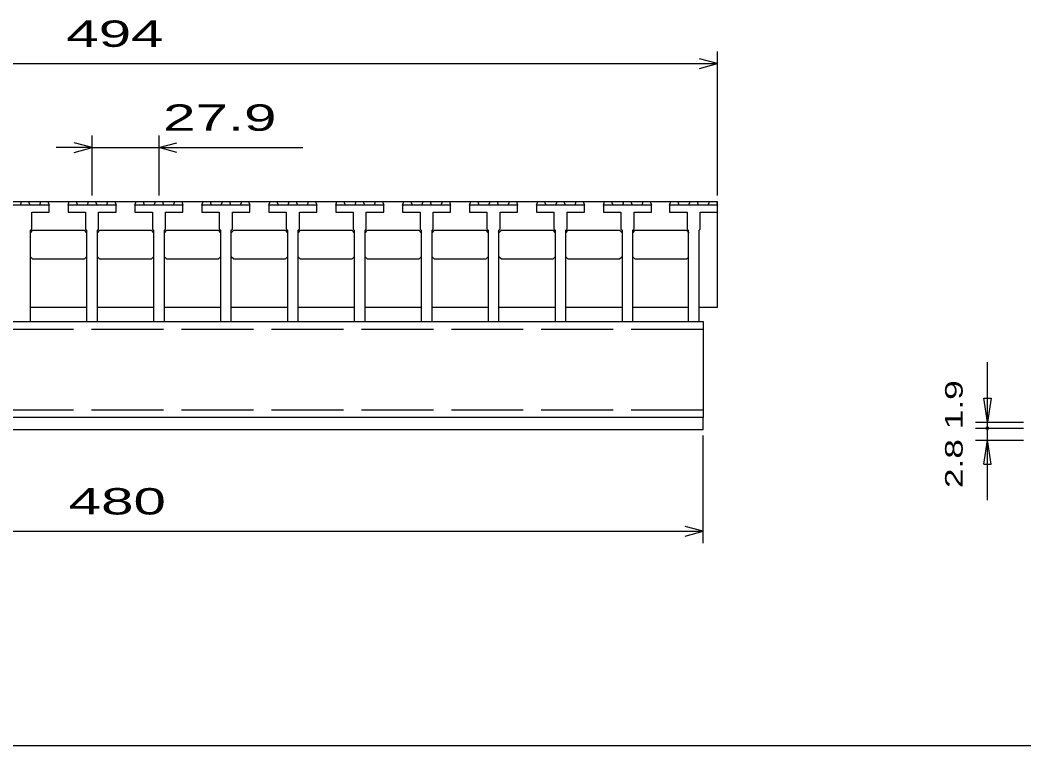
# Model space of a CAD drawing. Units: millimetres, scale not verified. Extents: x -910 to 868, y -641 to 524.
# Drawn here: x -468.8 to -50.3, y -575.8 to -273.1 of the extents above; entities that cross this region are included whole.
import ezdxf
from ezdxf.enums import TextEntityAlignment as Align

# ---------------------------------------------------------------- set-up
doc = ezdxf.new("R2010")
doc.units = ezdxf.units.MM
doc.header["$LTSCALE"] = 5
doc.linetypes.add('DASHED', pattern=[7.5, 6, -1.5])
for name, color, linetype, lineweight in [('0_2', 150, 'Continuous', 25), ('16', 3, 'Continuous', 25), ('22', 2, 'Continuous', 25), ('32', 4, 'Continuous', 25)]:
    doc.layers.add(name, color=color, linetype=linetype, lineweight=lineweight)
doc.styles.add('ベクトル', font='')
doc.styles.get('ベクトル').set_extended_font_data('ベクトル')

msp = doc.modelspace()

# ---------------------------------------------------------------- linework, layer by layer
at = {"layer": '0_2'}
msp.add_line((868, -575.75), (-862, -575.75), dxfattribs=at)
at = {"layer": '16'}
for p, q in [((-672, -348.75), (-178, -348.75)), ((-456.7, -350.25), (-476.7, -350.25)), ((-468.65, -350.25), (-468.15, -348.75)), ((-468.15, -348.75), (-465.25, -348.75)), ((-465.25, -348.75), (-464.75, -350.25)), ((-460.6, -350.25), (-460.1, -348.75)), ((-460.1, -348.75), (-457.2, -348.75)), ((-457.2, -348.75), (-456.7, -350.25)), ((-456.7, -353.25), (-456.7, -350.25)), ((-448.8, -350.25), (-448.3, -348.75)), ((-448.8, -350.25), (-448.8, -353.25)), ((-428.8, -350.25), (-448.8, -350.25)), ((-448.3, -348.75), (-445.4, -348.75)), ((-445.4, -348.75), (-444.9, -350.25)), ((-440.75, -350.25), (-440.25, -348.75)), ((-440.25, -348.75), (-437.35, -348.75)), ((-437.35, -348.75), (-436.85, -350.25)), ((-432.7, -350.25), (-432.2, -348.75)), ((-432.2, -348.75), (-429.3, -348.75)), ((-429.3, -348.75), (-428.8, -350.25)), ((-428.8, -353.25), (-428.8, -350.25)), ((-420.9, -350.25), (-420.4, -348.75)), ((-420.9, -350.25), (-420.9, -353.25)), ((-400.9, -350.25), (-420.9, -350.25)), ((-420.4, -348.75), (-417.5, -348.75)), ((-417.5, -348.75), (-417, -350.25)), ((-412.85, -350.25), (-412.35, -348.75)), ((-412.35, -348.75), (-409.45, -348.75)), ((-409.45, -348.75), (-408.95, -350.25)), ((-404.8, -350.25), (-404.3, -348.75)), ((-404.3, -348.75), (-401.4, -348.75)), ((-401.4, -348.75), (-400.9, -350.25)), ((-400.9, -353.25), (-400.9, -350.25)), ((-393, -350.25), (-392.5, -348.75)), ((-393, -350.25), (-393, -353.25)), ((-373, -350.25), (-393, -350.25)), ((-392.5, -348.75), (-389.6, -348.75)), ((-389.6, -348.75), (-389.1, -350.25)), ((-384.95, -350.25), (-384.45, -348.75)), ((-384.45, -348.75), (-381.55, -348.75)), ((-381.55, -348.75), (-381.05, -350.25)), ((-376.9, -350.25), (-376.4, -348.75)), ((-376.4, -348.75), (-373.5, -348.75)), ((-373.5, -348.75), (-373, -350.25)), ((-373, -353.25), (-373, -350.25)), ((-365.1, -350.25), (-364.6, -348.75)), ((-365.1, -350.25), (-365.1, -353.25)), ((-345.1, -350.25), (-365.1, -350.25)), ((-364.6, -348.75), (-361.7, -348.75)), ((-361.7, -348.75), (-361.2, -350.25)), ((-357.05, -350.25), (-356.55, -348.75)), ((-356.55, -348.75), (-353.65, -348.75)), ((-353.65, -348.75), (-353.15, -350.25)), ((-349, -350.25), (-348.5, -348.75)), ((-348.5, -348.75), (-345.6, -348.75)), ((-345.6, -348.75), (-345.1, -350.25)), ((-345.1, -353.25), (-345.1, -350.25)), ((-337.2, -350.25), (-336.7, -348.75)), ((-337.2, -350.25), (-337.2, -353.25)), ((-317.2, -350.25), (-337.2, -350.25)), ((-336.7, -348.75), (-333.8, -348.75)), ((-333.8, -348.75), (-333.3, -350.25)), ((-329.15, -350.25), (-328.65, -348.75)), ((-328.65, -348.75), (-325.75, -348.75)), ((-325.75, -348.75), (-325.25, -350.25)), ((-321.1, -350.25), (-320.6, -348.75)), ((-320.6, -348.75), (-317.7, -348.75)), ((-317.7, -348.75), (-317.2, -350.25)), ((-317.2, -353.25), (-317.2, -350.25)), ((-309.3, -350.25), (-308.8, -348.75)), ((-309.3, -350.25), (-309.3, -353.25)), ((-289.3, -350.25), (-309.3, -350.25)), ((-308.8, -348.75), (-305.9, -348.75)), ((-305.9, -348.75), (-305.4, -350.25)), ((-301.25, -350.25), (-300.75, -348.75)), ((-300.75, -348.75), (-297.85, -348.75)), ((-297.85, -348.75), (-297.35, -350.25)), ((-293.2, -350.25), (-292.7, -348.75)), ((-292.7, -348.75), (-289.8, -348.75)), ((-289.8, -348.75), (-289.3, -350.25)), ((-289.3, -353.25), (-289.3, -350.25)), ((-281.4, -350.25), (-280.9, -348.75)), ((-281.4, -350.25), (-281.4, -353.25)), ((-261.4, -350.25), (-281.4, -350.25)), ((-280.9, -348.75), (-278, -348.75)), ((-278, -348.75), (-277.5, -350.25)), ((-273.35, -350.25), (-272.85, -348.75)), ((-272.85, -348.75), (-269.95, -348.75)), ((-269.95, -348.75), (-269.45, -350.25)), ((-265.3, -350.25), (-264.8, -348.75)), ((-264.8, -348.75), (-261.9, -348.75)), ((-261.9, -348.75), (-261.4, -350.25)), ((-261.4, -353.25), (-261.4, -350.25)), ((-253.5, -350.25), (-253, -348.75)), ((-253.5, -350.25), (-253.5, -353.25)), ((-233.5, -350.25), (-253.5, -350.25)), ((-253, -348.75), (-250.1, -348.75)), ((-250.1, -348.75), (-249.6, -350.25)), ((-245.45, -350.25), (-244.95, -348.75)), ((-244.95, -348.75), (-242.05, -348.75)), ((-242.05, -348.75), (-241.55, -350.25)), ((-237.4, -350.25), (-236.9, -348.75)), ((-236.9, -348.75), (-234, -348.75)), ((-234, -348.75), (-233.5, -350.25)), ((-233.5, -353.25), (-233.5, -350.25)), ((-225.6, -350.25), (-225.1, -348.75)), ((-225.6, -350.25), (-225.6, -353.25)), ((-205.6, -350.25), (-225.6, -350.25)), ((-225.1, -348.75), (-222.2, -348.75)), ((-222.2, -348.75), (-221.7, -350.25)), ((-217.55, -350.25), (-217.05, -348.75)), ((-217.05, -348.75), (-214.15, -348.75)), ((-214.15, -348.75), (-213.65, -350.25)), ((-209.5, -350.25), (-209, -348.75)), ((-209, -348.75), (-206.1, -348.75)), ((-206.1, -348.75), (-205.6, -350.25)), ((-205.6, -353.25), (-205.6, -350.25)), ((-198, -350.25), (-197.5, -348.75)), ((-198, -350.25), (-198, -353.25)), ((-178, -350.25), (-198, -350.25)), ((-197.5, -348.75), (-194.6, -348.75)), ((-194.6, -348.75), (-194.1, -350.25)), ((-189.95, -350.25), (-189.45, -348.75)), ((-189.45, -348.75), (-186.55, -348.75)), ((-186.55, -348.75), (-186.05, -350.25)), ((-181.9, -350.25), (-181.4, -348.75)), ((-181.4, -348.75), (-178.5, -348.75)), ((-178.5, -348.75), (-178, -350.25)), ((-178, -392.75), (-178, -348.75)), ((-178, -353.25), (-178, -350.25)), ((-463.95, -360.25), (-463.95, -353.25)), ((-463.95, -353.25), (-456.7, -353.25)), ((-448.8, -353.25), (-441.55, -353.25)), ((-441.55, -353.25), (-441.55, -360.25)), ((-436.05, -360.25), (-436.05, -353.25)), ((-436.05, -353.25), (-428.8, -353.25)), ((-420.9, -353.25), (-413.65, -353.25)), ((-413.65, -353.25), (-413.65, -360.25)), ((-408.15, -360.25), (-408.15, -353.25)), ((-408.15, -353.25), (-400.9, -353.25)), ((-393, -353.25), (-385.75, -353.25)), ((-385.75, -353.25), (-385.75, -360.25)), ((-380.25, -360.25), (-380.25, -353.25)), ((-380.25, -353.25), (-373, -353.25)), ((-365.1, -353.25), (-357.85, -353.25)), ((-357.85, -353.25), (-357.85, -360.25)), ((-352.35, -360.25), (-352.35, -353.25)), ((-352.35, -353.25), (-345.1, -353.25)), ((-337.2, -353.25), (-329.95, -353.25)), ((-329.95, -353.25), (-329.95, -360.25)), ((-324.45, -360.25), (-324.45, -353.25)), ((-324.45, -353.25), (-317.2, -353.25)), ((-309.3, -353.25), (-302.05, -353.25)), ((-302.05, -353.25), (-302.05, -360.25)), ((-296.55, -360.25), (-296.55, -353.25)), ((-296.55, -353.25), (-289.3, -353.25)), ((-281.4, -353.25), (-274.15, -353.25)), ((-274.15, -353.25), (-274.15, -360.25)), ((-268.65, -360.25), (-268.65, -353.25)), ((-268.65, -353.25), (-261.4, -353.25)), ((-253.5, -353.25), (-246.25, -353.25)), ((-246.25, -353.25), (-246.25, -360.25)), ((-240.75, -360.25), (-240.75, -353.25)), ((-240.75, -353.25), (-233.5, -353.25)), ((-225.6, -353.25), (-218.35, -353.25)), ((-218.35, -353.25), (-218.35, -360.25)), ((-212.85, -360.25), (-212.85, -353.25)), ((-212.85, -353.25), (-205.6, -353.25)), ((-198, -353.25), (-190.75, -353.25)), ((-190.75, -353.25), (-190.75, -360.25)), ((-185.25, -360.25), (-185.25, -353.25)), ((-185.25, -353.25), (-178, -353.25)), ((-464.45, -360.75), (-463.95, -360.25)), ((-464.45, -398.75), (-464.45, -360.75)), ((-464.45, -361.75), (-463.45, -360.75)), ((-463.45, -360.75), (-442.05, -360.75)), ((-442.05, -360.75), (-441.05, -361.75)), ((-441.55, -360.25), (-441.05, -360.75)), ((-441.05, -360.75), (-441.05, -398.75)), ((-436.55, -360.75), (-436.05, -360.25)), ((-436.55, -398.75), (-436.55, -360.75)), ((-436.55, -361.75), (-435.55, -360.75)), ((-435.55, -360.75), (-414.15, -360.75)), ((-414.15, -360.75), (-413.15, -361.75)), ((-413.65, -360.25), (-413.15, -360.75)), ((-413.15, -360.75), (-413.15, -398.75)), ((-408.65, -360.75), (-408.15, -360.25)), ((-408.65, -398.75), (-408.65, -360.75)), ((-408.65, -361.75), (-407.65, -360.75)), ((-407.65, -360.75), (-386.25, -360.75)), ((-386.25, -360.75), (-385.25, -361.75)), ((-385.75, -360.25), (-385.25, -360.75)), ((-385.25, -360.75), (-385.25, -398.75)), ((-380.75, -360.75), (-380.25, -360.25)), ((-380.75, -398.75), (-380.75, -360.75)), ((-380.75, -361.75), (-379.75, -360.75)), ((-379.75, -360.75), (-358.35, -360.75)), ((-358.35, -360.75), (-357.35, -361.75)), ((-357.85, -360.25), (-357.35, -360.75)), ((-357.35, -360.75), (-357.35, -398.75)), ((-352.85, -360.75), (-352.35, -360.25)), ((-352.85, -398.75), (-352.85, -360.75)), ((-352.85, -361.75), (-351.85, -360.75)), ((-351.85, -360.75), (-330.45, -360.75)), ((-330.45, -360.75), (-329.45, -361.75)), ((-329.95, -360.25), (-329.45, -360.75)), ((-329.45, -360.75), (-329.45, -398.75)), ((-324.95, -360.75), (-324.45, -360.25)), ((-324.95, -398.75), (-324.95, -360.75)), ((-324.95, -361.75), (-323.95, -360.75)), ((-323.95, -360.75), (-302.55, -360.75)), ((-302.55, -360.75), (-301.55, -361.75)), ((-302.05, -360.25), (-301.55, -360.75)), ((-301.55, -360.75), (-301.55, -398.75)), ((-297.05, -360.75), (-296.55, -360.25)), ((-297.05, -398.75), (-297.05, -360.75)), ((-297.05, -361.75), (-296.05, -360.75)), ((-296.05, -360.75), (-274.65, -360.75)), ((-274.65, -360.75), (-273.65, -361.75)), ((-274.15, -360.25), (-273.65, -360.75)), ((-273.65, -360.75), (-273.65, -398.75)), ((-269.15, -360.75), (-268.65, -360.25)), ((-269.15, -398.75), (-269.15, -360.75)), ((-269.15, -361.75), (-268.15, -360.75)), ((-268.15, -360.75), (-246.75, -360.75)), ((-246.75, -360.75), (-245.75, -361.75)), ((-246.25, -360.25), (-245.75, -360.75)), ((-245.75, -360.75), (-245.75, -398.75)), ((-241.25, -360.75), (-240.75, -360.25)), ((-241.25, -398.75), (-241.25, -360.75)), ((-241.25, -361.75), (-240.25, -360.75)), ((-240.25, -360.75), (-218.85, -360.75)), ((-218.85, -360.75), (-217.85, -361.75)), ((-218.35, -360.25), (-217.85, -360.75)), ((-217.85, -360.75), (-217.85, -398.75)), ((-213.35, -360.75), (-212.85, -360.25)), ((-213.35, -398.75), (-213.35, -360.75)), ((-213.35, -361.75), (-212.35, -360.75)), ((-212.35, -360.75), (-190.95, -360.75)), ((-190.95, -360.75), (-189.95, -361.75)), ((-190.75, -360.25), (-190.25, -360.75)), ((-190.25, -360.75), (-190.25, -398.75)), ((-185.75, -360.75), (-185.25, -360.25)), ((-185.75, -398.75), (-185.75, -360.75)), ((-463.45, -372.75), (-464.45, -371.75)), ((-441.05, -371.75), (-442.05, -372.75)), ((-435.55, -372.75), (-436.55, -371.75)), ((-413.15, -371.75), (-414.15, -372.75)), ((-407.65, -372.75), (-408.65, -371.75)), ((-385.25, -371.75), (-386.25, -372.75)), ((-379.75, -372.75), (-380.75, -371.75)), ((-357.35, -371.75), (-358.35, -372.75)), ((-351.85, -372.75), (-352.85, -371.75)), ((-329.45, -371.75), (-330.45, -372.75)), ((-323.95, -372.75), (-324.95, -371.75)), ((-301.55, -371.75), (-302.55, -372.75)), ((-296.05, -372.75), (-297.05, -371.75)), ((-273.65, -371.75), (-274.65, -372.75)), ((-268.15, -372.75), (-269.15, -371.75)), ((-245.75, -371.75), (-246.75, -372.75)), ((-240.25, -372.75), (-241.25, -371.75)), ((-217.85, -371.75), (-218.85, -372.75)), ((-212.35, -372.75), (-213.35, -371.75)), ((-189.95, -371.75), (-190.95, -372.75)), ((-442.05, -372.75), (-463.45, -372.75)), ((-414.15, -372.75), (-435.55, -372.75)), ((-386.25, -372.75), (-407.65, -372.75)), ((-358.35, -372.75), (-379.75, -372.75)), ((-330.45, -372.75), (-351.85, -372.75)), ((-302.55, -372.75), (-323.95, -372.75)), ((-274.65, -372.75), (-296.05, -372.75)), ((-246.75, -372.75), (-268.15, -372.75)), ((-218.85, -372.75), (-240.25, -372.75)), ((-190.95, -372.75), (-212.35, -372.75)), ((-464.45, -392.75), (-441.05, -392.75)), ((-436.55, -392.75), (-413.15, -392.75)), ((-408.65, -392.75), (-385.25, -392.75)), ((-380.75, -392.75), (-357.35, -392.75)), ((-352.85, -392.75), (-329.45, -392.75)), ((-324.95, -392.75), (-301.55, -392.75)), ((-297.05, -392.75), (-273.65, -392.75)), ((-269.15, -392.75), (-245.75, -392.75)), ((-241.25, -392.75), (-217.85, -392.75)), ((-213.35, -392.75), (-190.25, -392.75)), ((-185.75, -392.75), (-178, -392.75)), ((-664, -398.75), (-184, -398.75)), ((-468.95, -398.75), (-464.45, -398.75)), ((-441.05, -398.75), (-436.55, -398.75)), ((-413.15, -398.75), (-408.65, -398.75)), ((-385.25, -398.75), (-380.75, -398.75)), ((-357.35, -398.75), (-352.85, -398.75)), ((-329.45, -398.75), (-324.95, -398.75)), ((-301.55, -398.75), (-297.05, -398.75)), ((-273.65, -398.75), (-269.15, -398.75)), ((-245.75, -398.75), (-241.25, -398.75)), ((-217.85, -398.75), (-213.35, -398.75)), ((-190.25, -398.75), (-185.75, -398.75)), ((-184, -398.75), (-184, -438.75)), ((-184, -438.75), (-664, -438.75)), ((-184, -443.75), (-184, -438.75)), ((-664, -443.75), (-184, -443.75))]:
    msp.add_line(p, q, dxfattribs=at)
at = {"layer": '16', "linetype": 'DASHED'}
for p, q in [((-664, -401.95), (-184, -401.95)), ((-664, -435.55), (-184, -435.55))]:
    msp.add_line(p, q, dxfattribs=at)
at = {"layer": '22', "color": 4}
for p, q in [((-178, -346.25), (-178, -286.25)), ((-672, -291.25), (-178, -291.25)), ((-178, -291.25), (-185.5, -289.25)), ((-185.5, -293.25), (-178, -291.25)), ((-438.8, -346.25), (-438.8, -321.25)), ((-410.9, -321.25), (-410.9, -346.25)), ((-438.8, -326.25), (-453.8, -326.25)), ((-438.8, -326.25), (-446.3, -324.25)), ((-446.3, -328.25), (-438.8, -326.25)), ((-438.8, -326.25), (-410.9, -326.25)), ((-410.9, -326.25), (-403.4, -324.25)), ((-403.4, -328.25), (-410.9, -326.25)), ((-410.9, -326.25), (-350.9, -326.25)), ((-184, -491.25), (-184, -446.25)), ((-184, -486.25), (-191.5, -484.25)), ((-664, -486.25), (-184, -486.25)), ((-191.5, -488.25), (-184, -486.25))]:
    msp.add_line(p, q, dxfattribs=at)
at = {"layer": '32'}
for p, q in [((-65.5, -440.75), (-65.5, -415.75)), ((-65.5, -440.75), (-67, -430.75)), ((-67, -430.75), (-64, -430.75)), ((-64, -430.75), (-65.5, -440.75)), ((-70.5, -440.75), (-50.5, -440.75)), ((-70.5, -443.25), (-50.5, -443.25)), ((-65.5, -448.25), (-65.5, -440.75)), ((-70.5, -448.25), (-50.5, -448.25)), ((-67, -458.25), (-65.5, -448.25)), ((-64, -458.25), (-65.5, -448.25)), ((-65.5, -473.25), (-65.5, -448.25)), ((-67, -458.25), (-64, -458.25))]:
    msp.add_line(p, q, dxfattribs=at)
msp.add_circle((-65.5, -443.25), 0.5, dxfattribs=at)

# ---------------------------------------------------------------- texts
at = {"layer": '22', "style": 'ベクトル', "width": 1.65}
for s, p in [(' 494 ', (-456.25, -278.75)), (' 27.9 ', (-415.9, -313.75)), (' 480 ', (-455.25, -473.75))]:
    msp.add_text(s, height=11, dxfattribs=at).set_placement(p, align=Align.MIDDLE_LEFT)
at = {"layer": '32', "color": 2, "style": 'ベクトル', "width": 1.5}
msp.add_text('2.8 1.9', height=7.331, rotation=90, dxfattribs=at).set_placement((-79.5, -468.25), align=Align.MIDDLE_LEFT)

doc.saveas('drawing.dxf')
